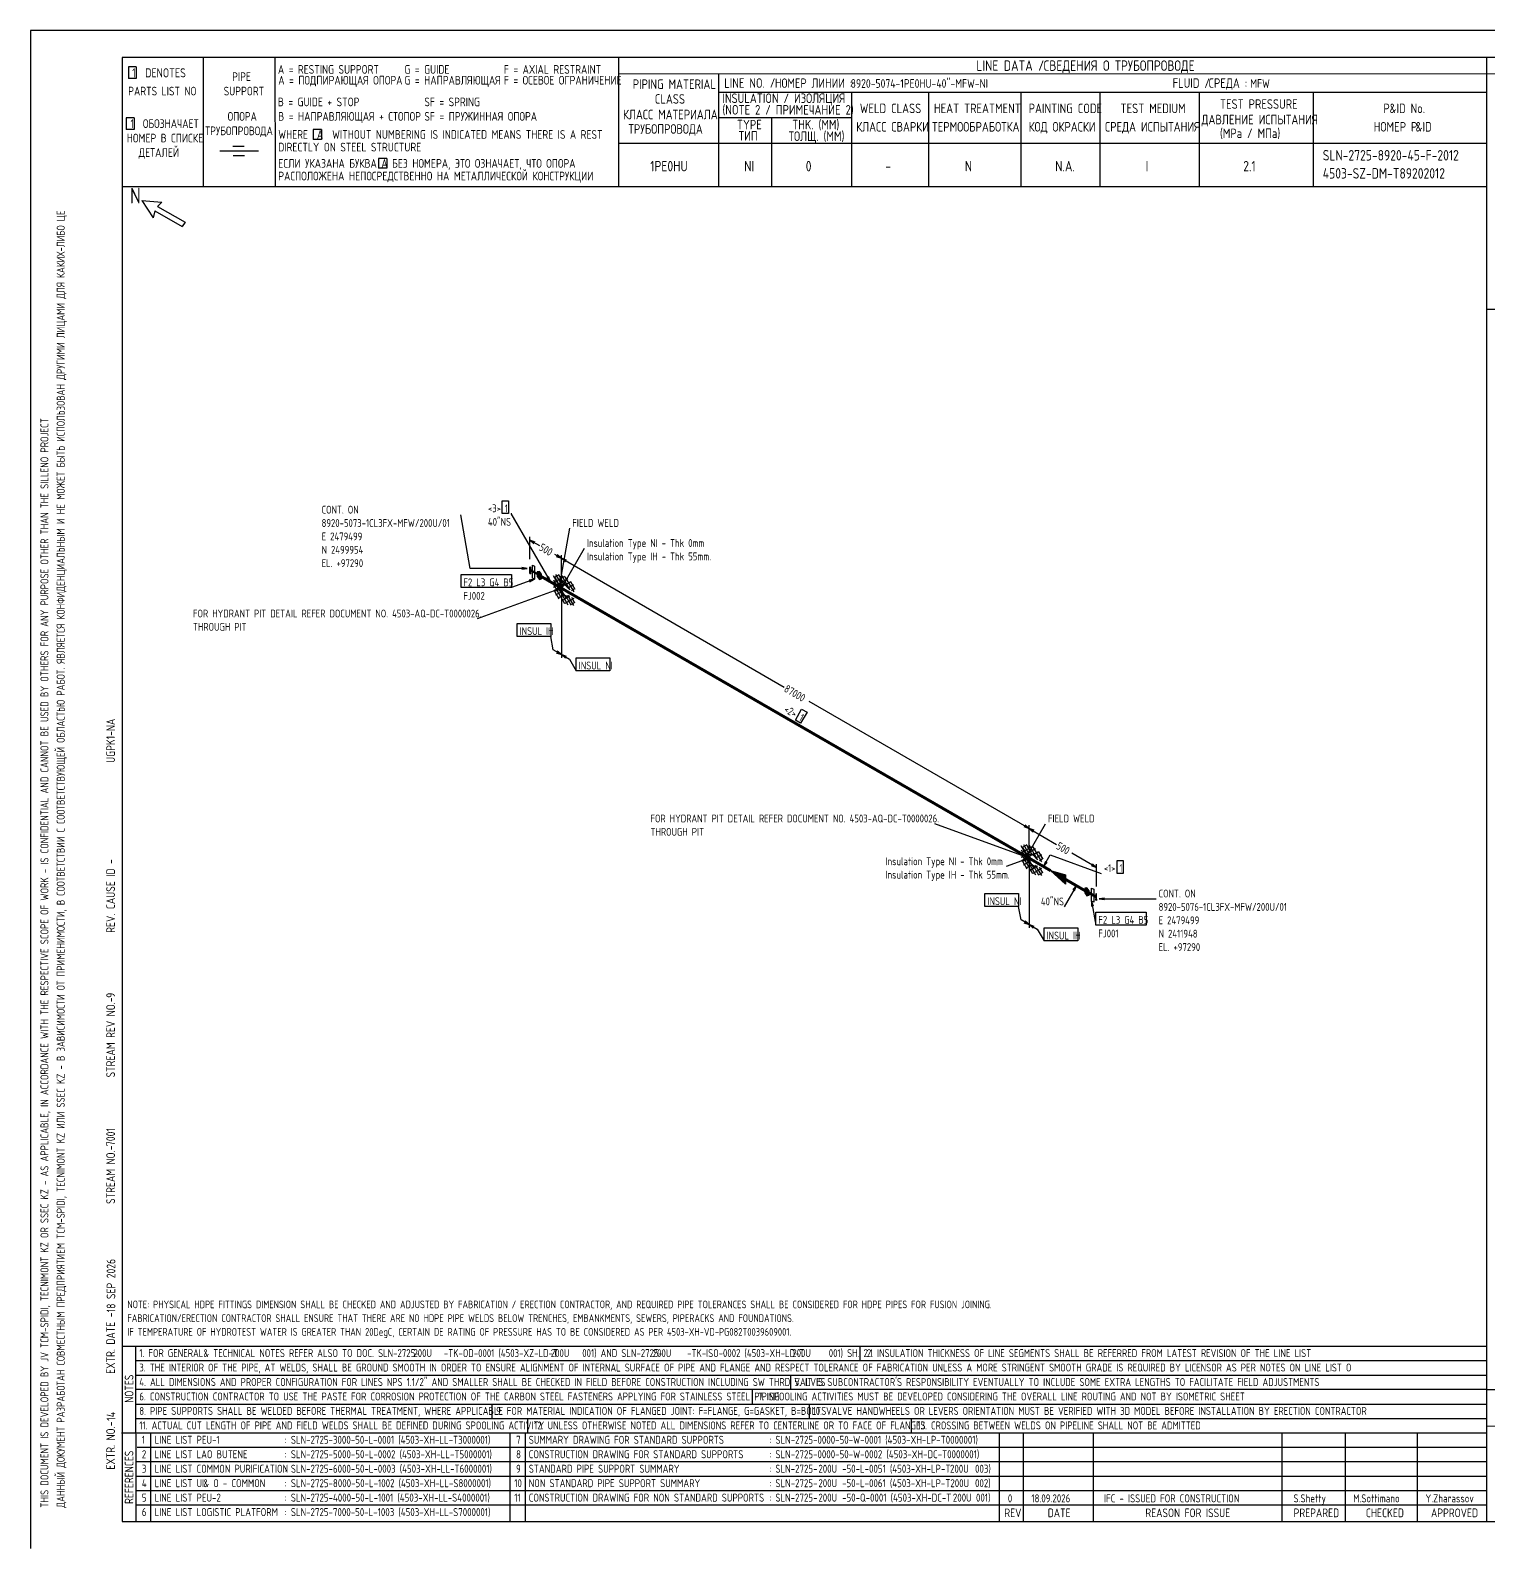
# Model space of a CAD drawing. Extents: x -1005 to 607, y -998 to 420.
# Drawn here: x 0 to 403.3, y 0 to 420 of the extents above; entities that cross this region are included whole.
import ezdxf

# ---------------------------------------------------------------- set-up
doc = ezdxf.new("R2010")
doc.units = 0
doc.styles.add('TTFN17', font='GOST type A')

msp = doc.modelspace()

# ---------------------------------------------------------------- linework, layer by layer
at = {"layer": 'GT_1', "flags": 128}
for points in [[(0, 420), (0, 0)], [(594, 420), (0, 420)], [(589.1, 412.5), (25.4, 412.5)], [(25.4, 412.5), (25.4, 7.5)], [(47.8, 412.5), (47.8, 376.7)], [(67.6, 412.5), (67.7, 376.7)], [(162.7, 412.5), (162.7, 376.7)], [(402.7, 412.5), (402.7, 7.5)], [(29.3, 409.9), (27.1, 409.9)], [(27.1, 409.9), (27.1, 406.7)], [(29.3, 409.9), (29.3, 406.7)], [(589.1, 408), (162.7, 407.9)], [(190.3, 407.8), (190.3, 376.7)], [(29.3, 406.7), (27.1, 406.7)], [(190.3, 402.9), (402.7, 402.9)], [(227.1, 402.9), (227.1, 376.7)], [(248.4, 402.9), (248.4, 376.8)], [(273.9, 402.9), (273.9, 376.7)], [(295.8, 402.9), (295.8, 376.7)], [(323.2, 402.9), (323.2, 376.7)], [(354.8, 402.9), (354.8, 376.8)], [(28.7, 395.8), (26.5, 395.8)], [(26.5, 395.8), (26.5, 392.6)], [(28.7, 395.8), (28.7, 392.6)], [(227.1, 395.8), (190.3, 395.8)], [(205, 395.8), (205, 376.7)], [(28.7, 392.6), (26.5, 392.6)], [(80.5, 392.6), (78.2, 392.6)], [(78.2, 392.6), (78.2, 389.8)], [(80.5, 392.6), (80.5, 389.8)], [(63.1, 386.6), (52.4, 386.6)], [(59.1, 387.9), (56, 387.9)], [(80.5, 389.8), (78.2, 389.8)], [(230.2, 388.7), (162.7, 388.7)], [(402.7, 388.7), (226.9, 388.7)], [(59.2, 385.3), (56.1, 385.3)], [(98.6, 384.6), (96.3, 384.6)], [(96.3, 384.6), (96.3, 381.9)], [(98.6, 384.6), (98.6, 381.9)], [(98.6, 381.9), (96.3, 381.9)], [(402.7, 376.7), (25.4, 376.7)], [(30.8, 372.9), (34, 368.1)], [(30.8, 372.9), (36.4, 372.5)], [(34.4, 370.1), (34, 368.1)], [(34.4, 370.1), (42, 365.7)], [(36.4, 372.5), (35.2, 371.3)], [(35.2, 371.3), (42.8, 366.9)], [(42.8, 366.9), (42, 365.7)], [(402.7, 342.863), (589, 342.863)], [(130.5, 289.85), (132.225, 289.85), (132.225, 286.325), (130.5, 286.325), (130.5, 289.85)], [(137.4, 271.175), (121.65, 271.175), (119.025, 285.95)], [(143.85, 267.5), (132.975, 286.325), (133.2, 286.325)], [(146.475, 266.75), (149.175, 282.275)], [(138.15, 273.725), (138.15, 279.875)], [(139.575, 278.45), (138.15, 278.975), (139.275, 278)], [(138.15, 278.975), (140.775, 277.475)], [(146.85, 273.95), (145.05, 275)], [(145.425, 274.475), (146.85, 273.95), (145.725, 274.925)], [(146.85, 265.7), (153.225, 276.725)], [(146.85, 268.7), (146.85, 274.85)], [(146.85, 268.7), (146.85, 274.85)], [(148.275, 273.425), (146.85, 273.95), (147.975, 272.975)], [(146.85, 273.95), (208.5, 238.325)], [(119.1, 269.45), (133.05, 269.45), (133.05, 265.85), (119.1, 265.85), (119.1, 269.45)], [(135.9, 270.95), (137.4, 271.175), (135.9, 271.4)], [(138.15, 269.75), (138.3, 269.675), (138.15, 271.625), (138.3, 271.55), (138.15, 269.75), (138.15, 271.625)], [(138.15, 270.95), (140.775, 269.45)], [(138.15, 270.725), (140.775, 269.225)], [(140.775, 269.075), (138.15, 270.575)], [(138.3, 271.55), (138.3, 269.675)], [(139.425, 269.975), (139.425, 268.175), (138.9, 268.475), (138.9, 272.075), (139.425, 271.775), (139.425, 269.975)], [(140.175, 268.925), (140.775, 268.1), (141.375, 268.25), (141.375, 269.525), (140.775, 270.35), (140.175, 270.2), (140.175, 268.925)], [(140.175, 270.2), (140.884, 270.2)], [(140.175, 270), (141.03, 270)], [(140.175, 269.8), (141.175, 269.8)], [(140.175, 269.6), (141.32, 269.6)], [(140.175, 269.4), (141.375, 269.4)], [(140.175, 269.2), (141.375, 269.2)], [(140.175, 269), (141.375, 269)], [(140.266, 268.8), (141.375, 268.8)], [(142.875, 268.625), (143.85, 267.5), (143.325, 268.925)], [(147.75, 268.925), (144.525, 267.125)], [(148.275, 262.775), (144.675, 269.075)], [(146.175, 269.375), (144.9, 268.625)], [(145.275, 269.45), (146.85, 266.75)], [(146.1, 269.375), (147.6, 266.75)], [(146.85, 269.3), (149.175, 265.25)], [(147.825, 268.85), (150.3, 264.65)], [(146.85, 265.7), (123.6, 257.225)], [(139.425, 268.175), (133.05, 265.85)], [(138.15, 267.425), (139.425, 268.175), (137.925, 267.95)], [(140.411, 268.6), (141.375, 268.6)], [(140.557, 268.4), (141.375, 268.4)], [(144.525, 267.05), (147.75, 261.425)], [(148.65, 268.25), (144.675, 265.925)], [(144.675, 268.025), (148.65, 261.05)], [(148.275, 266.975), (144.675, 264.875)], [(144.9, 265.025), (146.175, 262.775)], [(145.05, 268.7), (146.475, 266.225)], [(146.475, 265.775), (145.05, 264.8)], [(146.85, 264.65), (145.275, 263.75)], [(145.575, 264.95), (146.85, 265.7), (145.35, 265.475)], [(146.85, 264.875), (146.1, 265.25), (145.725, 266.3), (146.1, 266.975), (146.85, 266.525), (147.225, 265.475), (146.85, 264.875)], [(145.761, 266.2), (146.966, 266.2)], [(145.781, 266.4), (146.895, 266.4)], [(145.832, 266), (147.038, 266)], [(145.892, 266.6), (146.725, 266.6)], [(145.904, 265.8), (147.109, 265.8)], [(145.975, 265.6), (147.18, 265.6)], [(146.046, 265.4), (147.178, 265.4)], [(146.2, 265.2), (147.053, 265.2)], [(146.475, 268.25), (146.475, 266.75), (147, 268.175)], [(148.8, 263.675), (148.8, 263.675), (148.5, 263.525), (148.125, 263.525), (147.75, 263.75), (147.375, 264.05), (147.075, 264.425), (146.7, 264.95), (146.55, 265.475), (146.475, 265.925), (146.55, 266.375), (146.7, 266.675), (147.075, 266.825), (147.375, 266.825), (147.75, 266.675), (148.125, 266.45), (148.5, 266), (148.875, 265.475)], [(147.375, 267.125), (146.85, 265.7), (147.825, 266.825)], [(149.475, 267.425), (147.975, 266.525)], [(150.225, 266.6), (148.65, 265.7)], [(149.4, 267.5), (150.6, 265.4)], [(150.525, 265.55), (149.7, 264.95)], [(147.6, 263.75), (146.1, 263)], [(146.85, 264.2), (146.85, 246.425)], [(146.85, 264.2), (146.85, 246.425)], [(149.175, 263.45), (146.85, 262.1)], [(150.3, 262.85), (147.825, 261.425)], [(148.05, 263.525), (149.475, 261.05)], [(148.65, 263.6), (150.225, 260.9)], [(150.6, 261.725), (149.325, 260.975)], [(149.625, 263.225), (150.525, 261.65)], [(134.625, 255.95), (143.925, 255.95), (143.925, 252.35), (134.625, 252.35), (134.625, 255.95)], [(144.6, 248.675), (143.925, 252.35)], [(146.85, 247.325), (144.6, 248.675)], [(145.425, 247.85), (146.85, 247.325), (145.725, 248.3)], [(148.275, 246.8), (146.85, 247.325), (147.975, 246.35)], [(146.85, 247.325), (149.1, 246.05)], [(149.1, 246.05), (150.975, 242.825)], [(150.975, 246.425), (160.275, 246.425), (160.275, 242.825), (150.975, 242.825), (150.975, 246.425)], [(213.3, 232.25), (214.8, 231.425), (213, 228.35), (211.575, 229.175), (213.3, 232.25)], [(276.225, 199.25), (215.4, 234.35)], [(276.225, 191), (250.125, 200.525)], [(274.8, 199.775), (276.225, 199.25), (275.1, 200.225)], [(275.85, 192.05), (280.725, 200.525)], [(276.225, 194), (276.225, 200.15)], [(276.225, 194), (276.225, 200.15)], [(277.65, 198.725), (276.225, 199.25), (277.35, 198.275)], [(276.225, 199.25), (283.8, 194.825)], [(277.125, 194.225), (273.9, 192.425)], [(277.65, 188.075), (274.05, 194.375)], [(278.025, 193.55), (274.05, 191.225)], [(274.05, 193.325), (278.025, 186.35)], [(275.55, 194.675), (274.275, 193.925)], [(274.425, 194), (275.85, 191.525)], [(274.65, 194.75), (276.225, 192.05)], [(275.475, 194.675), (276.975, 192.05)], [(276.375, 193.475), (275.85, 192.05), (276.825, 193.175)], [(276.225, 194.6), (278.55, 190.55)], [(277.2, 194.15), (279.675, 189.95)], [(276.225, 191), (269.85, 188.675)], [(273.9, 192.35), (277.125, 186.725)], [(277.65, 192.275), (274.05, 190.175)], [(274.275, 190.325), (275.55, 188.075)], [(275.85, 191.075), (274.425, 190.1)], [(276.225, 189.95), (274.65, 189.05)], [(274.725, 191.225), (276.225, 191), (274.95, 191.75)], [(274.95, 190.25), (276.225, 191), (274.725, 190.775)], [(276.225, 190.175), (275.475, 190.55), (275.1, 191.6), (275.475, 192.275), (276.225, 191.825), (276.6, 190.775), (276.225, 190.175)], [(275.1, 191.6), (276.305, 191.6)], [(275.171, 191.4), (276.377, 191.4)], [(275.211, 191.8), (276.234, 191.8)], [(275.243, 191.2), (276.448, 191.2)], [(275.314, 191), (276.52, 191)], [(275.322, 192), (275.933, 192)], [(275.386, 190.8), (276.591, 190.8)], [(275.457, 190.6), (276.491, 190.6)], [(276.975, 189.05), (275.475, 188.3)], [(275.775, 190.4), (276.366, 190.4)], [(278.175, 188.975), (278.175, 188.975), (277.875, 188.825), (277.5, 188.825), (277.125, 189.05), (276.75, 189.35), (276.45, 189.725), (276.075, 190.25), (275.925, 190.775), (275.85, 191.225), (275.925, 191.675), (276.075, 191.975), (276.45, 192.125), (276.75, 192.125), (277.125, 191.975), (277.5, 191.75), (277.875, 191.3), (278.25, 190.775)], [(276.225, 189.5), (276.225, 171.725)], [(276.225, 189.5), (276.225, 171.725)], [(278.85, 192.725), (277.35, 191.825)], [(279.6, 191.9), (278.025, 191)], [(278.775, 192.8), (279.975, 190.7)], [(279.9, 190.85), (279.075, 190.25)], [(280.2, 188.675), (282.075, 191.9), (296.175, 186.8)], [(280.725, 190.1), (280.2, 188.675), (281.175, 189.8)], [(294.825, 188.45), (288.075, 192.35)], [(293.4, 188.975), (294.825, 188.45), (293.7, 189.425)], [(294.825, 183.2), (294.825, 189.35)], [(300.525, 190.325), (302.25, 190.325), (302.25, 186.8), (300.525, 186.8), (300.525, 190.325)], [(278.55, 188.75), (276.225, 187.4)], [(279.675, 188.15), (277.2, 186.725)], [(277.425, 188.825), (278.85, 186.35)], [(278.025, 188.9), (279.6, 186.2)], [(279.975, 187.025), (278.7, 186.275)], [(279, 188.525), (279.9, 186.95)], [(286.275, 185.15), (286.275, 183.8), (282.15, 187.55), (286.275, 186.35), (286.275, 183.95), (282.525, 187.325), (286.275, 186.275), (286.275, 184.175), (282.975, 187.1), (286.275, 186.05), (286.275, 184.325), (283.35, 186.8), (286.275, 185.9), (286.275, 184.475), (283.725, 186.65), (286.275, 185.75), (286.275, 184.625), (284.175, 186.35), (286.275, 185.6), (286.275, 184.85), (284.475, 186.2), (286.275, 185.375), (286.275, 185), (284.925, 185.9), (286.275, 185.225), (286.275, 185.15), (282.15, 187.55)], [(264, 181.25), (273.3, 181.25), (273.3, 177.65), (264, 177.65), (264, 181.25)], [(289.275, 183.425), (285.9, 177.575)], [(288.75, 182), (289.275, 183.425), (288.3, 182.3)], [(291.6, 181.4), (292.2, 180.575), (292.8, 180.725), (292.8, 182), (292.2, 182.825), (291.6, 182.675), (291.6, 181.4)], [(291.6, 182.6), (292.364, 182.6)], [(291.6, 182.4), (292.509, 182.4)], [(291.6, 182.2), (292.655, 182.2)], [(291.6, 182), (292.8, 182)], [(291.6, 181.8), (292.8, 181.8)], [(291.6, 181.6), (292.8, 181.6)], [(291.6, 181.4), (292.8, 181.4)], [(291.745, 181.2), (292.8, 181.2)], [(291.891, 181), (292.8, 181)], [(292.036, 180.8), (292.8, 180.8)], [(294.825, 180.425), (292.2, 181.925)], [(294.825, 180.2), (292.2, 181.7)], [(292.2, 181.55), (294.825, 180.05)], [(294.075, 180.65), (294.075, 178.85), (293.475, 179.15), (293.475, 182.75), (294.075, 182.45), (294.075, 180.65)], [(294.825, 179.3), (294.675, 179.375), (294.825, 181.1), (294.675, 181.175), (294.825, 179.3), (294.825, 181.1)], [(294.675, 181.175), (294.675, 179.375)], [(273.975, 173.975), (273.3, 177.65)], [(294, 177.725), (293.475, 179.15), (293.475, 177.65)], [(293.475, 179.15), (294.675, 172.475)], [(297.075, 179.975), (295.575, 179.75), (297.075, 179.525)], [(295.575, 179.75), (311.325, 179.75)], [(276.225, 172.625), (273.975, 173.975)], [(274.8, 173.15), (276.225, 172.625), (275.1, 173.6)], [(277.65, 172.1), (276.225, 172.625), (277.35, 171.65)], [(276.225, 172.625), (278.475, 171.35)], [(294.675, 176.075), (308.625, 176.075), (308.625, 172.475), (294.675, 172.475), (294.675, 176.075)], [(278.475, 171.35), (280.35, 168.125)], [(280.35, 171.725), (289.65, 171.725), (289.65, 168.125), (280.35, 168.125), (280.35, 171.725)], [(25.3, 56), (402.7, 56)], [(29.1, 56), (29.2, 7.5)], [(229.4, 56), (229.4, 52)], [(29.1, 52), (402.7, 52)], [(29.1, 48), (402.7, 48)], [(210.2, 48), (210.2, 44)], [(402.7, 44), (29.1, 44)], [(199.6, 44), (199.6, 40)], [(402.7, 44), (589.1, 44)], [(29.2, 40), (402.7, 40)], [(127.6, 40), (127.6, 36)], [(215.4, 40), (215.4, 36)], [(29.1, 36), (402.7, 36)], [(137.5, 36), (137.5, 32)], [(243.6, 36), (243.6, 32)], [(402.7, 34), (589.1, 33.9)], [(25.2, 32), (402.7, 32)], [(33.2, 32), (33.2, 7.6)], [(132.6, 32), (132.6, 7.6)], [(136.8, 32), (136.8, 7.6)], [(267.9, 32), (267.9, 7.5)], [(274.6, 32), (274.6, 7.5)], [(293.9, 32), (293.9, 7.5)], [(346.1, 32), (346.1, 7.5)], [(363.6, 32), (363.6, 7.5)], [(383.5, 32), (383.5, 7.5)], [(402.7, 28), (29.5, 28)], [(402.7, 24), (29.1, 24)], [(402.7, 20), (29.1, 20)], [(402.7, 16), (29.1, 16)], [(402.7, 12), (29.2, 12)], [(25.4, 7.5), (589.1, 7.5)], [(0, 0), (0, 0)]]:
    msp.add_lwpolyline(points, dxfattribs=at)
at = {"layer": 'GT_1', "const_width": 0.8, "flags": 128}
for points in [[(146.85, 265.7), (140.775, 269.225)], [(276.225, 191), (146.85, 265.7)], [(282.15, 187.55), (276.225, 191)], [(292.2, 181.7), (286.275, 185.15)]]:
    msp.add_lwpolyline(points, dxfattribs=at)

# ---------------------------------------------------------------- texts
at = {"layer": 'GT_1', "style": 'TTFN17'}
for s, height, p in [('LINE DATA /', 2.8875, (261.633, 408.8)), ('СВЕДЕНИЯ О ТРУБОПРОВОДЕ', 2.8875, (280.233, 408.8)), (' 1  DENOTES', 2.5025, (26.875, 407)), (' PIPE', 2.4062, (54.561, 406)), ('A = RESTING SUPPORT', 2.40625, (68.461, 408)), ('A = ПОДПИРАЮЩАЯ ОПОРА', 2.40625, (68.561, 405)), ('G = GUIDE', 2.4062, (103.461, 408)), ('G = НАПРАВЛЯЮЩАЯ', 2.40625, (103.461, 405)), ('F = AXIAL RESTRAINT', 2.40625, (130.961, 408)), ('F = ОСЕВОЕ ОГРАНИЧЕНИЕ', 2.40625, (130.961, 405)), ('PARTS LIST NO', 2.40625, (27.061, 402)), ('SUPPORT', 2.4062, (53.461, 402)), ('PIPING MATERIAL', 2.64687, (166.597, 403.8)), ('LINE NO. /', 2.6469, (191.897, 404.1)), ('НОМЕР ЛИНИИ :', 2.59875, (205.89, 404.1)), ('8920-5074-1PE0HU-40"-MFW-NI', 2.40625, (226.861, 404.1)), ('FLUID /', 2.6469, (315.897, 404.1)), ('СРЕДА :', 2.6469, (325.897, 404.1)), ('MFW', 2.4062, (337.361, 404.1)), ('B = GUIDE + STOP', 2.40625, (68.461, 399)), ('SF = SPRING', 2.40625, (108.961, 399)), ('CLASS', 2.6469, (172.697, 399.7)), ('(NOTE 2 / ПРИМЕЧАНИЕ 2)', 2.64687, (191.397, 396.7)), ('INSULATION / ИЗОЛЯЦИЯ', 2.64687, (191.397, 399.9)), ('WELD CLASS', 2.6469, (229.397, 397.1)), ('HEAT TREATMENT', 2.64687, (249.897, 397.1)), ('PAINTING CODE', 2.64687, (276.097, 397.1)), ('TEST MEDIUM', 2.64687, (301.497, 397.1)), ('TEST PRESSURE', 2.64687, (328.997, 398.3)), ('P', 2.647, (374.197, 397.1)), ('&ID No.', 2.6469, (375.908, 397.1)), (' 1  ОБОЗНАЧАЕТ', 2.40625, (26.461, 393)), ('ОПОРА', 2.4062, (54.561, 395)), ('B = НАПРАВЛЯЮЩАЯ + СТОПОР', 2.40625, (68.561, 395)), ('SF = ПРУЖИННАЯ ОПОРА', 2.40625, (108.961, 395)), ('КЛАСС МАТЕРИАЛА', 2.64687, (163.897, 395.4)), ('TYPE', 2.6469, (195.397, 392.6)), ('THK. (MM)', 2.6469, (210.697, 392.6)), ('ДАВЛЕНИЕ ИСПЫТАНИЯ', 2.64687, (323.897, 394)), ('НОМЕР В СПИСКЕ', 2.40625, (26.661, 389)), ('ТРУБОПРОВОДА', 2.40625, (48.361, 391)), ('WHERE  A  WITHOUT NUMBERING IS INDICATED MEANS THERE IS A REST', 2.40625, (68.561, 390)), ('ТРУБОПРОВОДА', 2.64687, (165.397, 391.4)), ('ТИП', 2.6469, (195.897, 389.5)), ('ТОЛЩ. (ММ)', 2.6469, (209.697, 389.4)), ('КЛАСС СВАРКИ', 2.64687, (228.397, 392)), ('ТЕРМООБРАБОТКА', 2.64687, (249.397, 392)), ('КОД ОКРАСКИ', 2.64687, (276.097, 392)), ('СРЕДА ИСПЫТАНИЯ', 2.64687, (297.197, 392)), ('(MPa / МПа)', 2.64687, (328.997, 390.2)), ('НОМЕР P', 2.6469, (371.497, 392)), ('&ID', 2.6469, (383.097, 392)), ('ДЕТАЛЕЙ', 2.4062, (29.961, 385)), ('DIRECTLY ON STEEL STRUCTURE', 2.40625, (68.561, 386.5)), ('SLN-2725-8920-45-F-2012', 2.8875, (357.433, 384)), ('ЕСЛИ УКАЗАНА БУКВА A БЕЗ НОМЕРА, ЭТО ОЗНАЧАЕТ, ЧТО ОПОРА', 2.40625, (68.561, 382)), ('1PE0HU', 2.8875, (171.433, 381)), ('NI', 2.8875, (197.433, 381)), ('0', 2.888, (214.433, 381)), ('-', 2.888, (236.433, 381)), ('N', 2.888, (258.433, 381)), ('N.A.', 2.8875, (283.433, 381)), ('I', 2.888, (308.433, 381)), ('2.1', 2.8875, (335.433, 381)), ('РАСПОЛОЖЕНА НЕПОСРЕДСТВЕННО НА МЕТАЛЛИЧЕСКОЙ КОНСТРУКЦИИ', 2.40625, (68.561, 378.5)), ('4503-SZ-DM-T89202012', 2.8875, (357.433, 379)), ('N', 4.331, (27.55, 372.1)), ('CONT. ON', 2.1656, (80.539, 286.325)), ('<3>', 2.1656, (126.547, 286.7)), ('1', 2.166, (131.217, 286.7)), ('8920-5073-1CL3FX-MFW/200U/01', 2.16562, (80.539, 282.628)), ('40"NS', 2.1656, (126.547, 282.95)), ('FIELD WELD', 2.1656, (149.875, 282.65)), ('E 2479499', 2.1656, (80.539, 278.93)), ('N 2499954', 2.1656, (80.539, 275.233)), ('Insulation Type NI - Thk 0mm', 2.16562, (153.925, 277.1)), ('EL. +97290', 2.1656, (80.539, 271.535)), ('Insulation Type IH - Thk 55mm.', 2.16562, (153.925, 273.403)), ('F2 L3 G4 B5', 2.16562, (119.773, 266.225)), ('FJ002', 2.1656, (119.773, 262.475)), ('FOR HYDRANT PIT DETAIL REFER DOCUMENT NO. 4503-AQ-DC-T0000026.', 2.16562, (44.973, 257.6)), ('THROUGH PIT', 2.16562, (44.973, 253.903)), ('INSUL IH', 2.1656, (135.319, 252.725)), ('INSUL NI', 2.1656, (151.675, 243.2)), ('FOR HYDRANT PIT DETAIL REFER DOCUMENT NO. 4503-AQ-DC-T0000026.', 2.16562, (171.498, 200.9)), ('FIELD WELD', 2.1656, (281.425, 200.9)), ('THROUGH PIT', 2.16562, (171.498, 197.203)), ('Insulation Type NI - Thk 0mm', 2.16562, (236.497, 189.05)), ('<1>', 2.1656, (296.875, 187.175)), ('1', 2.166, (301.233, 187.175)), ('Insulation Type IH - Thk 55mm.', 2.16562, (236.497, 185.353)), ('CONT. ON', 2.1656, (312.025, 180.125)), ('INSUL NI', 2.1656, (264.694, 178.025)), ('40"NS', 2.1656, (279.472, 177.95)), ('8920-5076-1CL3FX-MFW/200U/01', 2.16562, (312.025, 176.428)), ('F2 L3 G4 B5', 2.16562, (295.375, 172.85)), ('E 2479499', 2.1656, (312.025, 172.73)), ('INSUL IH', 2.1656, (281.05, 168.5)), ('FJ001', 2.1656, (295.375, 169.1)), ('N 2411948', 2.1656, (312.025, 169.033)), ('EL. +97290', 2.1656, (312.025, 165.335)), ('NOTE: PHYSICAL HDPE FITTINGS DIMENSION SHALL BE CHECKED AND ADJUSTED BY FABRICATION / ERECTION CONTRACTOR, AND REQUIRED PIPE TOLERANCES SHALL BE CONSIDERED FOR HDPE PIPES FOR FUSION JOINING.', 2.1175, (26.818, 66.5)), ('FABRICATION/ERECTION CONTRACTOR SHALL ENSURE THAT THERE ARE NO HDPE PIPE WELDS BELOW TRENCHES, EMBANKMENTS, SEWERS, PIPERACKS AND FOUNDATIONS.', 2.1175, (26.818, 62.7)), ('IF TEMPERATURE OF HYDROTEST WATER IS GREATER THAN 20DegC, CERTAIN DE RATING OF PRESSURE HAS TO BE CONSIDERED AS PER 4503-XH-VD-PG082T0039609001.', 2.1175, (26.818, 58.9)), ('1. FOR GENERAL', 2.18487, (30.128, 53)), ('& TECHNICAL NOTES REFER ALSO TO DOC. SLN-2725-      -TK-OD-0001 (4503-XZ-LD-T      001) AND SLN-2725-      -TK-ISO-0002 (4503-XH-LD-T      001) SH. 2.1', 2.18487, (47.868, 53)), ('200U', 2.1849, (105.928, 53)), ('200U', 2.1849, (143.928, 53)), ('200U', 2.1849, (172.128, 53)), ('200U', 2.1849, (210.728, 53)), ('2. INSULATION THICKNESS OF LINE SEGMENTS SHALL BE REFERRED FROM LATEST REVISION OF THE LINE LIST', 2.18487, (231.328, 53)), ('3. THE INTERIOR OF THE PIPE, AT WELDS, SHALL BE GROUND SMOOTH IN ORDER TO ENSURE ALIGNMENT OF INTERNAL SURFACE OF PIPE AND FLANGE AND RESPECT TOLERANCE OF FABRICATION UNLESS A MORE STRINGENT SMOOTH GRADE IS REQUIRED BY LICENSOR AS PER NOTES ON LINE LIST O', 2.18487, (30.128, 49)), ('4. ALL DIMENSIONS AND PROPER CONFIGURATION FOR LINES NPS 1.1/2" AND SMALLER SHALL BE CHECKED IN FIELD BEFORE CONSTRUCTION INCLUDING SW THRD VALVES', 2.18487, (30.128, 45)), ("5. IT IS SUBCONTRACTOR'S RESPONSIBILITY EVENTUALLY TO INCLUDE SOME EXTRA LENGTHS TO FACILITATE FIELD ADJUSTMENTS", 2.18487, (211.328, 45)), ('6. CONSTRUCTION CONTRACTOR TO USE THE PASTE FOR CORROSION PROTECTION OF THE CARBON STEEL FASTENERS APPLYING FOR STAINLESS STEEL PIPING', 2.18487, (30.128, 41)), ('7. SPOOLING ACTIVITIES MUST BE DEVELOPED CONSIDERING THE OVERALL LINE ROUTING AND NOT BY ISOMETRIC SHEET', 2.18487, (201.328, 41)), ('8. PIPE SUPPORTS SHALL BE WELDED BEFORE THERMAL TREATMENT, WHERE APPLICABLE', 2.18487, (30.128, 37)), ('9. FOR MATERIAL INDICATION OF FLANGED JOINT: F=FLANGE, G=GASKET, B=BOLTS', 2.18487, (128.828, 37)), ('10. VALVE HANDWHEELS OR LEVERS ORIENTATION MUST BE VERIFIED WITH 3D MODEL BEFORE INSTALLATION BY ERECTION CONTRACTOR', 2.18487, (216.328, 37)), ('11. ACTUAL CUT LENGTH OF PIPE AND FIELD WELDS SHALL BE DEFINED DURING SPOOLING ACTIVITY', 2.18487, (30.128, 33)), ('12. UNLESS OTHERWISE NOTED ALL DIMENSIONS REFER TO CENTERLINE OR TO FACE OF FLANGES', 2.18487, (139.328, 33)), ('13. CROSSING BETWEEN WELDS ON PIPELINE SHALL NOT BE ADMITTED', 2.18487, (245.328, 33)), ('1', 2.214, (30.832, 29)), ('LINE LIST PEU-1', 2.21375, (34.332, 29)), (': SLN-2725-3000-50-L-0001 (4503-XH-LL-T3000001)', 2.21375, (70.332, 29)), ('7', 2.214, (134.332, 29)), ('SUMMARY DRAWING FOR STANDARD SUPPORTS', 2.21375, (137.832, 29)), (': SLN-2725-0000-50-W-0001 (4503-XH-LP-T0000001)', 2.21375, (204.332, 29)), ('2', 2.214, (30.832, 25)), ('LINE LIST LAO BUTENE', 2.21375, (34.332, 25)), (': SLN-2725-5000-50-L-0002 (4503-XH-LL-T5000001)', 2.21375, (70.332, 25)), ('8', 2.214, (134.332, 25)), ('CONSTRUCTION DRAWING FOR STANDARD SUPPORTS', 2.21375, (137.832, 25)), (': SLN-2725-0000-50-W-0002 (4503-XH-DC-T0000001)', 2.21375, (204.332, 25)), ('3', 2.214, (30.832, 21)), ('LINE LIST COMMON PURIFICATION', 2.21375, (34.332, 21)), (': SLN-2725-6000-50-L-0003 (4503-XH-LL-T6000001)', 2.21375, (70.332, 21)), ('9', 2.214, (134.332, 21)), ('STANDARD PIPE SUPPORT SUMMARY', 2.21375, (137.832, 21)), (': SLN-2725-      -50-L-0051 (4503-XH-LP-T      003)', 2.21375, (204.332, 21)), ('200U', 2.2138, (217.932, 21)), ('200U', 2.2138, (254.332, 21)), ('4', 2.214, (30.832, 17)), ('LINE LIST UI', 2.21375, (34.332, 17)), ('& O - COMMON', 2.21375, (47.849, 17)), (': SLN-2725-8000-50-L-1002 (4503-XH-LL-S8000001)', 2.21375, (70.332, 17)), ('10', 2.2138, (133.832, 17)), ('NON STANDARD PIPE SUPPORT SUMMARY', 2.21375, (137.832, 17)), (': SLN-2725-      -50-L-0061 (4503-XH-LP-T      002)', 2.21375, (204.332, 17)), ('200U', 2.2138, (217.932, 17)), ('200U', 2.2138, (254.432, 17)), ('5', 2.214, (30.832, 13)), ('LINE LIST PEU-2', 2.21375, (34.332, 13)), (': SLN-2725-4000-50-L-1001 (4503-XH-LL-S4000001)', 2.21375, (70.332, 13)), ('11', 2.2138, (133.832, 13)), ('CONSTRUCTION DRAWING FOR NON STANDARD SUPPORTS', 2.21375, (137.832, 13)), (': SLN-2725-      -50-Q-0001 (4503-XH-DC-T      001)', 2.21375, (204.332, 13)), ('200U', 2.2138, (217.932, 13)), ('200U', 2.2138, (255.132, 13)), ('0', 2.214, (270.332, 12.8)), ('18.09.2026', 2.2138, (276.832, 12.8)), ('IFC - ISSUED FOR CONSTRUCTION', 2.21375, (296.932, 12.8)), ('S.Shetty', 2.2138, (349.332, 12.8)), ('M.Sottimano', 2.21375, (365.832, 12.8)), ('Y.Zharassov', 2.21375, (385.832, 12.8)), ('6', 2.214, (30.832, 9)), ('LINE LIST LOGISTIC PLATFORM', 2.21375, (34.332, 9)), (': SLN-2725-7000-50-L-1003 (4503-XH-LL-S7000001)', 2.21375, (70.332, 9)), ('REV', 2.4062, (269.361, 8.7)), ('DATE', 2.4062, (281.361, 8.7)), ('REASON FOR ISSUE', 2.40625, (308.361, 8.7)), ('PREPARED', 2.4062, (349.361, 8.7)), ('CHECKED', 2.4062, (369.361, 8.7)), ('APPROVED', 2.4062, (387.361, 8.7))]:
    msp.add_text(s, height=height, dxfattribs=at).set_placement(p)
for s, height, rotation, p in [('ДАННЫЙ ДОКУМЕНТ РАЗРАБОТАН СОВМЕСТНЫМ ПРЕДПРИЯТИЕМ TCM-SPIDI, TECNIMONT KZ ИЛИ SSEC KZ - В ЗАВИСИМОСТИ ОТ ПРИМЕНИМОСТИ, В СООТВЕТСТВИИ С СООТВЕТСТВУЮЩЕЙ ОБЛАСТЬЮ РАБОТ. ЯВЛЯЕТСЯ КОНФИДЕНЦИАЛЬНЫМ И НЕ МОЖЕТ БЫТЬ ИСПОЛЬЗОВАН ДРУГИМИ ЛИЦАМИ ДЛЯ КАКИХ-ЛИБО ЦЕ', 2.21375, 90, (9.5, 11.332)), ('THIS DOCUMENT IS DEVELOPED BY JV TCM-SPIDI, TECNIMONT KZ OR SSEC KZ - AS APPLICABLE, IN ACCORDANCE WITH THE RESPECTIVE SCOPE OF WORK - IS CONFIDENTIAL AND CANNOT BE USED BY OTHERS FOR ANY PURPOSE OTHER THAN THE SILLENO PROJECT', 2.21375, 90, (5, 11.332)), ('500', 2.1656, -30, (140.467, 276.337)), ('87000', 2.1656, -30, (208.225, 237.213)), ('<2>', 2.1656, -30, (208.168, 231.573)), ('UGPK1-NA', 2.4062, 90, (23.4, 217.361)), ('1', 2.166, -30, (212.346, 229.16)), ('500', 2.1656, -30, (283.492, 193.725)), ('REV. CAUSE ID -', 2.40625, 90, (23.4, 170.361)), ('STREAM REV NO.-', 2.40625, 90, (23.4, 130.361)), ('9', 2.406, 90, (23.4, 152.361)), ('7001', 2.4062, 90, (23.4, 111.361)), ('STREAM NO.-', 2.40625, 90, (23.4, 95.361)), ('18 SEP 2026', 2.40625, 90, (23.5, 65.361)), ('EXTR. DATE -', 2.40625, 90, (23.4, 48.361)), ('NOTES', 2.4062, 90, (28.5, 40.361)), ('EXTR. NO.-', 2.4062, 90, (23.4, 21.861)), ('14', 2.4062, 90, (23.5, 35.361)), ('REFERENCES', 2.4062, 90, (28.5, 12.361))]:
    msp.add_text(s, height=height, rotation=rotation, dxfattribs=at).set_placement(p)

doc.saveas('drawing.dxf')
